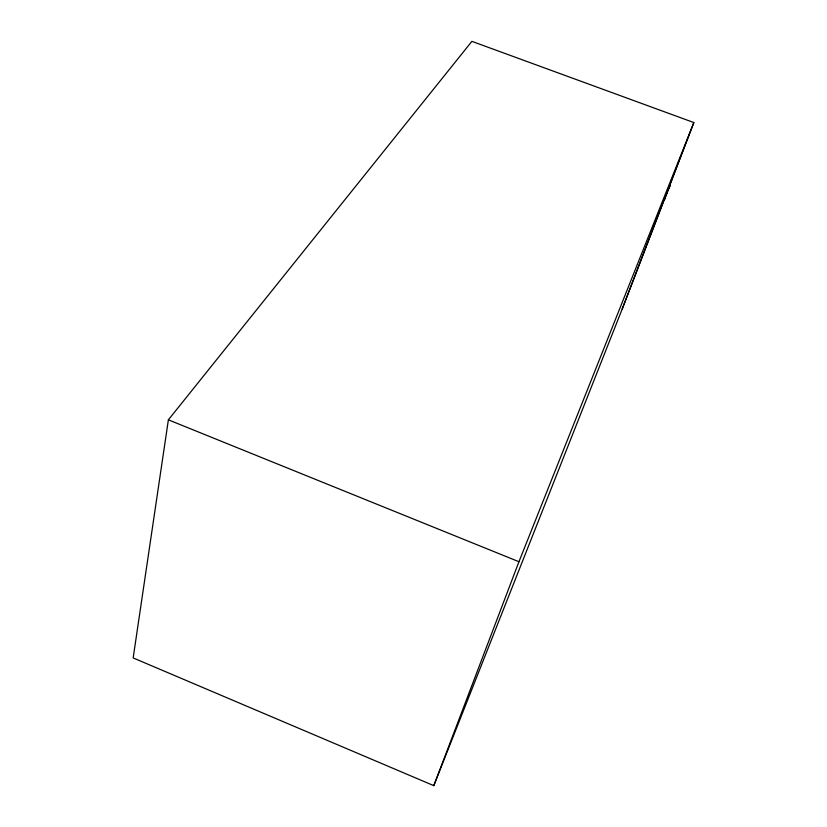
<?xml version="1.0" encoding="UTF-8"?>
<svg xmlns="http://www.w3.org/2000/svg" width="827" height="827" viewBox="0 0 827 827"><rect width="100%" height="100%" fill="white"/><g stroke="black" fill="none" stroke-linecap="round" stroke-linejoin="round"><path stroke-width="1.24" d="M168.377 419.837L133.168 657.93L433.793 785.65L622.214 308.978L693.832 122.551L471.886 41.35L168.377 419.837L518.953 561.729L433.793 785.65M622.214 308.978L693.832 122.551L518.953 561.729M665.415 197.229L664.401 199.845L669.994 185.682A6.771 3.215 19.9 0 0 669.612 184.007M669.994 185.682L668.991 188.277A6.771 3.225 19.9 0 0 668.619 186.602"/></g></svg>
